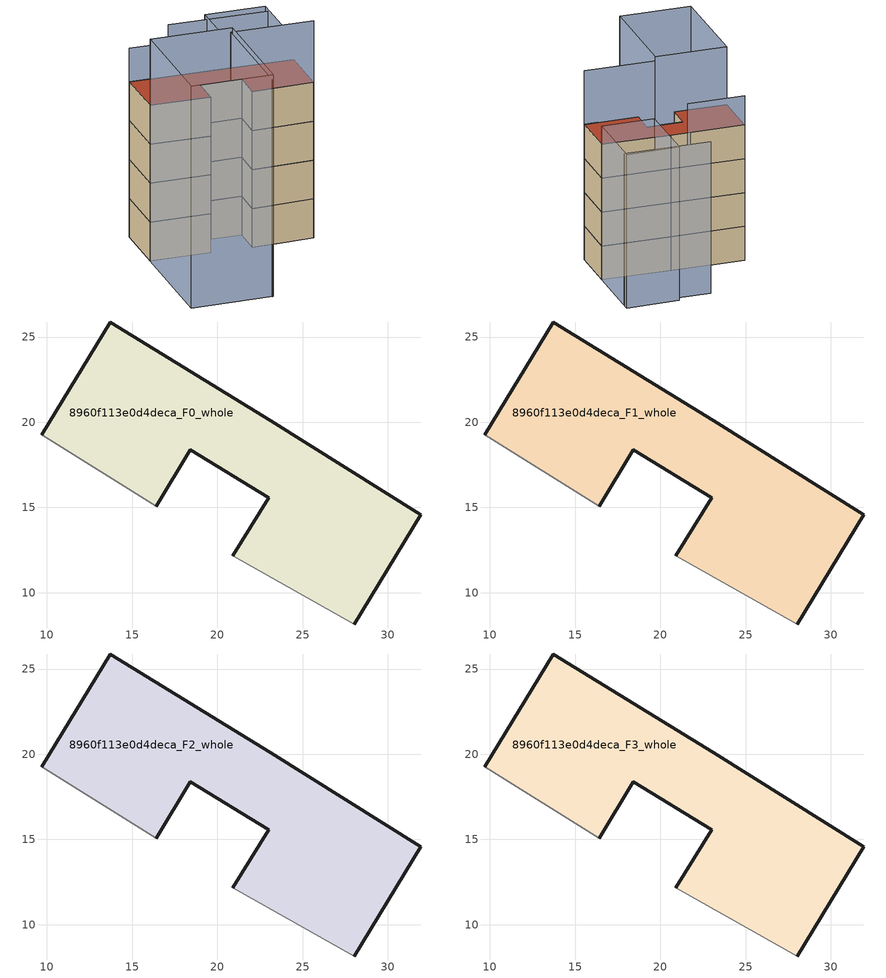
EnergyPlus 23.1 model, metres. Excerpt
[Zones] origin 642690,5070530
8960f113e0d4deca_F0_whole
 floor ground (EU_floor_Construction): 28.02,8.17 31.92,14.57 23.11,20.08 13.71,25.88 9.7,19.28 16.41,15.07 18.41,18.38 23.02,15.57 20.91,12.17 z0
 wall outside (EU_wall_Construction): 20.91,12.17 23.02,15.57 18.41,18.38 16.41,15.07 / 9.7,19.28 13.71,25.88 23.11,20.08 31.92,14.57 28.02,8.17 z0:5.25
 wall adiabatic (EU_wall_Construction): 28.02,8.17 20.91,12.17 / 16.41,15.07 9.7,19.28 z0:5.25
8960f113e0d4deca_F1_whole
 floor to 8960f113e0d4deca_F0_whole (EU_floor_Construction): 28.01,8.17 31.92,14.57 23.11,20.08 13.71,25.88 9.7,19.28 16.41,15.07 18.41,18.38 23.01,15.57 20.91,12.17 z5.25
 wall outside (EU_wall_Construction): 20.91,12.17 23.02,15.57 18.41,18.38 16.41,15.07 / 9.7,19.28 13.71,25.88 23.11,20.08 31.92,14.57 28.02,8.17 z5.25:10.5
 wall adiabatic (EU_wall_Construction): 28.02,8.17 20.91,12.17 / 16.41,15.07 9.7,19.28 z5.25:10.5
8960f113e0d4deca_F2_whole
 floor to 8960f113e0d4deca_F1_whole (EU_floor_Construction): 28.01,8.17 31.92,14.57 23.11,20.08 13.71,25.88 9.7,19.28 16.41,15.07 18.41,18.38 23.01,15.57 20.91,12.17 z10.5
 wall outside (EU_wall_Construction): 20.91,12.17 23.02,15.57 18.41,18.38 16.41,15.07 / 9.7,19.28 13.71,25.88 23.11,20.08 31.92,14.57 28.02,8.17 z10.5:15.75
 wall adiabatic (EU_wall_Construction): 28.02,8.17 20.91,12.17 / 16.41,15.07 9.7,19.28 z10.5:15.75
8960f113e0d4deca_F3_whole
 floor to 8960f113e0d4deca_F2_whole (EU_floor_Construction): 28.01,8.17 31.92,14.57 23.11,20.08 13.71,25.88 9.7,19.28 16.41,15.07 18.41,18.38 23.01,15.57 20.91,12.17 z15.75
 wall outside (EU_wall_Construction): 20.91,12.17 23.02,15.57 18.41,18.38 16.41,15.07 / 9.7,19.28 13.71,25.88 23.11,20.08 31.92,14.57 28.02,8.17 z15.75:21
 wall adiabatic (EU_wall_Construction): 28.02,8.17 20.91,12.17 / 16.41,15.07 9.7,19.28 z15.75:21
 roof outside (EU_roof_Construction): 23.11,20.08 31.92,14.57 28.02,8.17 20.91,12.17 23.02,15.57 18.41,18.38 16.41,15.07 9.7,19.28 13.71,25.88 z21
shading: 10.81,0.67 18.72,13.78 / 18.72,13.78 28.01,8.16 z0:29.3; 1.81,6.22 9.7,19.28 / 9.7,19.28 18.9,13.72 / 18.9,13.72 11,0.66 / 11,0.66 1.81,6.22 z0:29.9; 37.32,23.57 31.92,14.57 / 31.92,14.57 25.11,18.66 / 25.11,18.66 30.51,27.66 / 30.51,27.66 37.32,23.57 z0:23.8; 36.83,22.77 25.76,29.57 z0:23.5; 21.01,21.38 13.69,25.84 z0:25.5
[Building]
EU S2 Campaign: North Axis=0; Terrain=City; Solar Distribution=FullExterior
[Site:Location]
Lyon-Bron: Latitude=45.75; Longitude=5; Time Zone=1; Elevation=198
[SizingPeriod:WeatherFileDays]
AnnualSizingPeriod: Begin Month=1; Begin Day of Month=1; End Month=12; End Day of Month=31; Day of Week for Start Day=Monday; Use Weather File Daylight Saving Period=No; Use Weather File Rain and Snow Indicators=No
[MATERIAL]
EU_InternalMass_Material: Roughness=MediumRough; Thickness=0.1; Conductivity=1; Density=1800; Specific Heat=900; Thermal Absorptance=0.9; Solar Absorptance=0.7; Visible Absorptance=0.7
[MATERIAL:NOMASS] Roughness=MediumRough; Thermal Absorptance=0.9; Solar Absorptance=0.7; Visible Absorptance=0.7
Name | Thermal Resistance
EU_wall_NoMass | 0.87146
EU_roof_NoMass | 0.842276
EU_floor_NoMass | 0.496999
[CONSTRUCTION]
EU_wall_Construction: EU_wall_NoMass
EU_roof_Construction: EU_roof_NoMass
EU_floor_Construction: EU_floor_NoMass
EU_InternalMass_Construction: EU_InternalMass_Material
[ZONE] Type=1; Multiplier=1; Ceiling Height=autocalculate; Floor Area=autocalculate; Part of Total Floor Area=Yes
Name | Volume
8960f113e0d4deca_F0_whole | 434.58
8960f113e0d4deca_F1_whole; 8960f113e0d4deca_F2_whole; 8960f113e0d4deca_F3_whole | 434.577
[INTERNALMASS] Construction=EU_InternalMass_Construction; Surface Area=144.86
Name | Zone or ZoneList
8960f113e0d4deca_F0_whole_EU_InternalMass | 8960f113e0d4deca_F0_whole
8960f113e0d4deca_F1_whole_EU_InternalMass | 8960f113e0d4deca_F1_whole
8960f113e0d4deca_F2_whole_EU_InternalMass | 8960f113e0d4deca_F2_whole
8960f113e0d4deca_F3_whole_EU_InternalMass | 8960f113e0d4deca_F3_whole
[OTHEREQUIPMENT] Fuel Type=Electricity; Design Level Calculation Method=Watts/Area; Power per Zone Floor Area=1; Fraction Latent=0; Fraction Radiant=0; Fraction Lost=0; Carbon Dioxide Generation Rate=0; EndUse Subcategory=EU_Step8_InternalGains
Name | Zone or ZoneList or Space or SpaceList | Schedule
EU_Step8_InternalGain_8960f113e0d4deca_F0_whole_f000 | 8960f113e0d4deca_F0_whole | EU_Step8_GainSchedule_8960f113e0d4deca_F0_whole_f000
EU_Step8_InternalGain_8960f113e0d4deca_F1_whole_f000 | 8960f113e0d4deca_F1_whole | EU_Step8_GainSchedule_8960f113e0d4deca_F1_whole_f000
EU_Step8_InternalGain_8960f113e0d4deca_F2_whole_f000 | 8960f113e0d4deca_F2_whole | EU_Step8_GainSchedule_8960f113e0d4deca_F2_whole_f000
EU_Step8_InternalGain_8960f113e0d4deca_F3_whole_f000 | 8960f113e0d4deca_F3_whole | EU_Step8_GainSchedule_8960f113e0d4deca_F3_whole_f000
[ZONEVENTILATION:DESIGNFLOWRATE] Schedule=EU_AlwaysOn; Design Flow Rate Calculation Method=AirChanges/Hour; Air Changes per Hour=0.425; Ventilation Type=Natural; Fan Pressure Rise=0; Fan Total Efficiency=1; Constant Term Coefficient=1; Temperature Term Coefficient=0; Velocity Term Coefficient=0; Velocity Squared Term Coefficient=0; Minimum Indoor Temperature=-100; Maximum Indoor Temperature=100; Delta Temperature=-100; Minimum Outdoor Temperature=-100; Maximum Outdoor Temperature=100; Maximum Wind Speed=40
Name | Zone or ZoneList or Space or SpaceList
EU_ConstantAir_8960f113e0d4deca_F0_whole | 8960f113e0d4deca_F0_whole
EU_ConstantAir_8960f113e0d4deca_F1_whole | 8960f113e0d4deca_F1_whole
EU_ConstantAir_8960f113e0d4deca_F2_whole | 8960f113e0d4deca_F2_whole
EU_ConstantAir_8960f113e0d4deca_F3_whole | 8960f113e0d4deca_F3_whole
[HVACTEMPLATE:THERMOSTAT] Constant Heating Setpoint=20; Constant Cooling Setpoint=50
EU_HeatOnly_8960f113e0d4deca_F0_whole; EU_HeatOnly_8960f113e0d4deca_F1_whole; EU_HeatOnly_8960f113e0d4deca_F2_whole; EU_HeatOnly_8960f113e0d4deca_F3_whole
[HVACTEMPLATE:ZONE:IDEALLOADSAIRSYSTEM] System Availability Schedule=EU_AlwaysOn; Maximum Heating Supply Air Temperature=50; Minimum Cooling Supply Air Temperature=13; Maximum Heating Supply Air Humidity Ratio=0.0156; Minimum Cooling Supply Air Humidity Ratio=0.0077; Heating Limit=NoLimit; Cooling Limit=NoLimit; Heating Availability Schedule=EU_AlwaysOn; Cooling Availability Schedule=EU_CoolingOff; Dehumidification Control Type=ConstantSensibleHeatRatio; Cooling Sensible Heat Ratio=0.7; Dehumidification Setpoint=60; Humidification Control Type=None; Humidification Setpoint=30; Outdoor Air Method=None; Outdoor Air Flow Rate per Person=0.00944; Outdoor Air Flow Rate per Zone Floor Area=0; Outdoor Air Flow Rate per Zone=0; Demand Controlled Ventilation Type=None; Outdoor Air Economizer Type=NoEconomizer; Heat Recovery Type=None; Sensible Heat Recovery Effectiveness=0.7; Latent Heat Recovery Effectiveness=0.65
Name | Template Thermostat
8960f113e0d4deca_F0_whole | EU_HeatOnly_8960f113e0d4deca_F0_whole
8960f113e0d4deca_F1_whole | EU_HeatOnly_8960f113e0d4deca_F1_whole
8960f113e0d4deca_F2_whole | EU_HeatOnly_8960f113e0d4deca_F2_whole
8960f113e0d4deca_F3_whole | EU_HeatOnly_8960f113e0d4deca_F3_whole
[SIZING:ZONE] Zone Cooling Design Supply Air Temperature Input Method=SupplyAirTemperature; Zone Cooling Design Supply Air Temperature=13; Zone Heating Design Supply Air Temperature Input Method=SupplyAirTemperature; Zone Heating Design Supply Air Temperature=50; Zone Cooling Design Supply Air Humidity Ratio=0.008; Zone Heating Design Supply Air Humidity Ratio=0.008; Cooling Design Air Flow Method=DesignDay; Cooling Design Air Flow Rate=0; Cooling Minimum Air Flow per Zone Floor Area=0.000762; Cooling Minimum Air Flow=0; Cooling Minimum Air Flow Fraction=0.2; Heating Design Air Flow Method=DesignDay; Heating Design Air Flow Rate=0; Heating Maximum Air Flow per Zone Floor Area=0.002032; Heating Maximum Air Flow=0.141576; Heating Maximum Air Flow Fraction=0.3; Account for Dedicated Outdoor Air System=No; Dedicated Outdoor Air System Control Strategy=NeutralSupplyAir; Dedicated Outdoor Air Low Setpoint Temperature for Design=autosize; Dedicated Outdoor Air High Setpoint Temperature for Design=autosize; Zone Load Sizing Method=Sensible Load Only No Latent Load; Zone Latent Cooling Design Supply Air Humidity Ratio Input Method=HumidityRatioDifference; Zone Cooling Design Supply Air Humidity Ratio Difference=0.005; Zone Latent Heating Design Supply Air Humidity Ratio Input Method=HumidityRatioDifference; Zone Humidification Design Supply Air Humidity Ratio Difference=0.005
8960f113e0d4deca_F0_whole; 8960f113e0d4deca_F1_whole; 8960f113e0d4deca_F2_whole; 8960f113e0d4deca_F3_whole
[SCHEDULE:CONSTANT]
Name | Hourly Value
EU_AlwaysOn | 1
EU_CoolingOff | 0
[SCHEDULE:FILE] Column Number=1; Rows to Skip at Top=0; Number of Hours of Data=8760; Column Separator=Comma; Interpolate to Timestep=No; Minutes per Item=60; Adjust Schedule for Daylight Savings=Yes
Name | File
EU_Step8_GainSchedule_8960f113e0d4deca_F0_whole_f000 | ../../schedules/8960f113e0d4deca/8960f113e0d4deca_F0_whole_f000_gain.csv
EU_Step8_GainSchedule_8960f113e0d4deca_F1_whole_f000 | ../../schedules/8960f113e0d4deca/8960f113e0d4deca_F1_whole_f000_gain.csv
EU_Step8_GainSchedule_8960f113e0d4deca_F2_whole_f000 | ../../schedules/8960f113e0d4deca/8960f113e0d4deca_F2_whole_f000_gain.csv
EU_Step8_GainSchedule_8960f113e0d4deca_F3_whole_f000 | ../../schedules/8960f113e0d4deca/8960f113e0d4deca_F3_whole_f000_gain.csv
